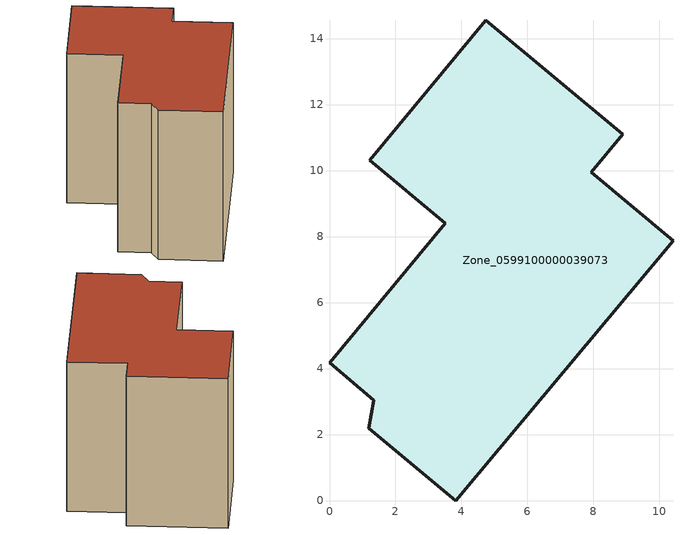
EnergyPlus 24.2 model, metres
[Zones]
Zone_0599100000039073
 floor ground (C_G): 3.51,8.4 1.22,10.32 4.74,14.55 8.89,11.1 7.93,9.95 10.41,7.88 3.82,0 1.19,2.19 1.34,3.04 0,4.17 z0
 wall outside (C_F): 1.19,2.19 3.82,0 10.41,7.88 7.93,9.95 8.89,11.1 4.74,14.55 1.22,10.32 3.51,8.4 0,4.17 1.34,3.04 1.19,2.19 z0:8.87
 roof outside (C_R): 0,4.17 1.34,3.04 1.19,2.19 3.82,0 10.41,7.88 7.93,9.95 8.89,11.1 4.74,14.55 1.22,10.32 3.51,8.4 z8.87
[BUILDING]
Pand.0599100000039073: North Axis=0; Terrain=City; Loads Convergence Tolerance Value=0.04; Temperature Convergence Tolerance Value=0.4; Solar Distribution=FullExterior; Maximum Number of Warmup Days=25; Minimum Number of Warmup Days=1
[Site:Location]
Rotterdam.The.Hague.AP_ZH_NLD Design_Conditions: Latitude=51.96; Longitude=4.45; Time Zone=1; Elevation=-4.5
[SITE:GROUNDTEMPERATURE:BUILDINGSURFACE]
18, 18, 18, 18, 18, 18, 18, 18, 18, 18, 18, 18
[MATERIAL] Thermal Absorptance=0.9; Solar Absorptance=0.7; Visible Absorptance=0.7
Name | Roughness | Thickness | Conductivity | Density | Specific Heat
G.TC.1946 | MediumSmooth | 0.15 | 1 | 540 | 1210
F.TC.1946 | Rough | 0.3 | 0.857143 | 1920 | 840
R.TC.1946 | MediumRough | 0.2 | 0.909091 | 1500 | 1000
[CONSTRUCTION]
C_G: G.TC.1946
C_F: F.TC.1946
C_R: R.TC.1946
[ZONE]
Zone_0599100000039073: Type=1; Multiplier=1; Ceiling Height=Autocalculate; Volume=Autocalculate; Floor Area=autocalculate; Part of Total Floor Area=Yes
[ZONEINFILTRATION:DESIGNFLOWRATE]
Infil_Zone_0599100000039073: Zone or ZoneList or Space or SpaceList=Zone_0599100000039073; Schedule=AlwaysOn; Design Flow Rate Calculation Method=Flow/Area; Flow Rate per Floor Area=0.003; Constant Term Coefficient=1; Temperature Term Coefficient=0; Velocity Term Coefficient=0; Velocity Squared Term Coefficient=0
[HVACTEMPLATE:ZONE:IDEALLOADSAIRSYSTEM]
Zone_0599100000039073: Maximum Heating Supply Air Temperature=50; Minimum Cooling Supply Air Temperature=13; Maximum Heating Supply Air Humidity Ratio=0.0156; Minimum Cooling Supply Air Humidity Ratio=0.0077; Heating Limit=NoLimit; Cooling Limit=NoLimit; Dehumidification Control Type=ConstantSensibleHeatRatio; Cooling Sensible Heat Ratio=0.7; Dehumidification Setpoint=60; Humidification Control Type=None; Humidification Setpoint=30; Outdoor Air Method=None; Outdoor Air Flow Rate per Person=0.00944; Outdoor Air Flow Rate per Zone Floor Area=0; Outdoor Air Flow Rate per Zone=0; Demand Controlled Ventilation Type=None; Outdoor Air Economizer Type=NoEconomizer; Heat Recovery Type=None; Sensible Heat Recovery Effectiveness=0.7; Latent Heat Recovery Effectiveness=0.65
[ZONECONTROL:THERMOSTAT]
ThermostatControl_Zone_0599100000039073: Zone or ZoneList=Zone_0599100000039073; Control Type Schedule=DualSetpointControlType; Control 1=Thermostat_Zone_0599100000039073; Temperature Difference Between Cutout And Setpoint=0
[THERMOSTATSETPOINT:DUALSETPOINT]
Thermostat_Zone_0599100000039073: Heating Setpoint Temperature Schedule=HeatingSetpoint_Zone_0599100000039073; Cooling Setpoint Temperature Schedule=CoolingSetpoint_Zone_0599100000039073
[SCHEDULE:COMPACT]
HeatingSetpoint_Zone_0599100000039073: Through: 12/31, For: AllDays, Until: 24:00, 21
CoolingSetpoint_Zone_0599100000039073: Through: 12/31, For: AllDays, Until: 24:00, 24
DualSetpointControlType: Through: 12/31, For: AllDays, Until: 24:00, 4
AlwaysOn: Through: 12/31, For: AllDays, Until: 24:00, 1
